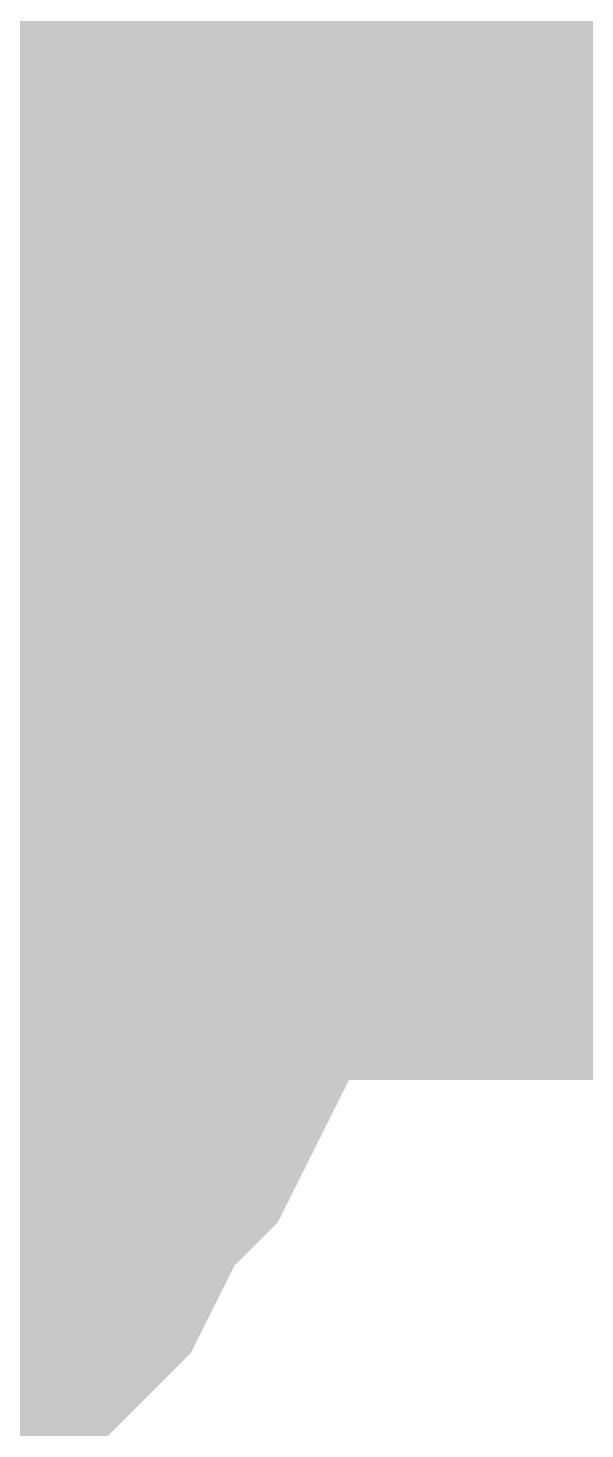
# Model space of a CAD drawing. Header units: inches. Extents: x 0 to 841, y 0 to 594.
# Drawn here: x 445.669 to 445.957, y 444.429 to 445.152 of the extents above; entities that cross this region are included whole.
import ezdxf

# ---------------------------------------------------------------- set-up
doc = ezdxf.new("R2010")
doc.units = ezdxf.units.IN
doc.layers.add('Sheet', color=255, linetype='Continuous')

msp = doc.modelspace()

# ---------------------------------------------------------------- linework, layer by layer
at = {"layer": 'Sheet'}
for points in [[(445.69766, 445.32033, 0.29972, 0.29972, 0), (445.69766, 445.27541, 0.29972, 0.29972, 0), (445.72012, 445.25295, 0.29972, 0.29972, 0), (445.72012, 445.20803, 0.29972, 0.29972, 0), (445.74258, 445.18557, 0.29972, 0.29972, 0), (445.74258, 445.14065, 0.29972, 0.29972, 0), (445.76503, 445.09574, 0.29972, 0.29972, 0), (445.76503, 445.07328, 0.29972, 0.29972, 0), (445.76503, 445.02836, 0.29972, 0.29972, 0), (445.76503, 444.98344, 0.29972, 0.29972, 0)], [(445.69766, 445.32033, 0.29972, 0.29972, 0), (445.69766, 445.27541, 0.29972, 0.29972, 0), (445.72012, 445.25295, 0.29972, 0.29972, 0), (445.72012, 445.20803, 0.29972, 0.29972, 0), (445.74258, 445.18557, 0.29972, 0.29972, 0), (445.74258, 445.14065, 0.29972, 0.29972, 0), (445.76503, 445.09574, 0.29972, 0.29972, 0), (445.76503, 445.07328, 0.29972, 0.29972, 0), (445.76503, 445.02836, 0.29972, 0.29972, 0), (445.76503, 444.98344, 0.29972, 0.29972, 0)], [(445.69766, 445.32033, 0.29972, 0.29972, 0), (445.69766, 445.27541, 0.29972, 0.29972, 0), (445.72012, 445.25295, 0.29972, 0.29972, 0), (445.72012, 445.20803, 0.29972, 0.29972, 0), (445.74258, 445.18557, 0.29972, 0.29972, 0), (445.74258, 445.14065, 0.29972, 0.29972, 0), (445.76503, 445.09574, 0.29972, 0.29972, 0), (445.76503, 445.07328, 0.29972, 0.29972, 0), (445.76503, 445.02836, 0.29972, 0.29972, 0), (445.76503, 444.98344, 0.29972, 0.29972, 0)], [(445.69766, 445.32033, 0.29972, 0.29972, 0), (445.69766, 445.27541, 0.29972, 0.29972, 0), (445.72012, 445.25295, 0.29972, 0.29972, 0), (445.72012, 445.20803, 0.29972, 0.29972, 0), (445.74258, 445.18557, 0.29972, 0.29972, 0), (445.74258, 445.14065, 0.29972, 0.29972, 0), (445.76503, 445.09574, 0.29972, 0.29972, 0), (445.76503, 445.07328, 0.29972, 0.29972, 0), (445.76503, 445.02836, 0.29972, 0.29972, 0), (445.76503, 444.98344, 0.29972, 0.29972, 0)], [(445.69766, 445.32033, 0.29972, 0.29972, 0), (445.69766, 445.27541, 0.29972, 0.29972, 0), (445.72012, 445.25295, 0.29972, 0.29972, 0), (445.72012, 445.20803, 0.29972, 0.29972, 0), (445.74258, 445.18557, 0.29972, 0.29972, 0), (445.74258, 445.14065, 0.29972, 0.29972, 0), (445.76503, 445.09574, 0.29972, 0.29972, 0), (445.76503, 445.07328, 0.29972, 0.29972, 0), (445.76503, 445.02836, 0.29972, 0.29972, 0), (445.76503, 444.98344, 0.29972, 0.29972, 0)], [(445.69766, 445.32033, 0.29972, 0.29972, 0), (445.69766, 445.27541, 0.29972, 0.29972, 0), (445.72012, 445.25295, 0.29972, 0.29972, 0), (445.72012, 445.20803, 0.29972, 0.29972, 0), (445.74258, 445.18557, 0.29972, 0.29972, 0), (445.74258, 445.14065, 0.29972, 0.29972, 0), (445.76503, 445.09574, 0.29972, 0.29972, 0), (445.76503, 445.07328, 0.29972, 0.29972, 0), (445.76503, 445.02836, 0.29972, 0.29972, 0), (445.76503, 444.98344, 0.29972, 0.29972, 0)], [(445.69766, 445.32033, 0.29972, 0.29972, 0), (445.69766, 445.27541, 0.29972, 0.29972, 0), (445.72012, 445.25295, 0.29972, 0.29972, 0), (445.72012, 445.20803, 0.29972, 0.29972, 0), (445.74258, 445.18557, 0.29972, 0.29972, 0), (445.74258, 445.14065, 0.29972, 0.29972, 0), (445.76503, 445.09574, 0.29972, 0.29972, 0), (445.76503, 445.07328, 0.29972, 0.29972, 0), (445.76503, 445.02836, 0.29972, 0.29972, 0), (445.76503, 444.98344, 0.29972, 0.29972, 0)], [(445.00147, 444.98344, 0.7493, 0.7493, 0), (450.50363, 444.98344, 0.7493, 0.7493, 0)], [(445.72012, 445.20803, 0.09906, 0.09906, 0), (445.74258, 445.18557, 0.09906, 0.09906, 0), (445.74258, 445.14065, 0.09906, 0.09906, 0), (445.76503, 445.09574, 0.09906, 0.09906, 0), (445.76503, 445.07328, 0.09906, 0.09906, 0), (445.76503, 445.02836, 0.09906, 0.09906, 0), (445.76503, 444.98344, 0.09906, 0.09906, 0)], [(445.72012, 445.20803, 0.09906, 0.09906, 0), (445.74258, 445.18557, 0.09906, 0.09906, 0), (445.74258, 445.14065, 0.09906, 0.09906, 0), (445.76503, 445.09574, 0.09906, 0.09906, 0), (445.76503, 445.07328, 0.09906, 0.09906, 0), (445.76503, 445.02836, 0.09906, 0.09906, 0), (445.76503, 444.98344, 0.09906, 0.09906, 0)], [(445.72012, 445.20803, 0.09906, 0.09906, 0), (445.74258, 445.18557, 0.09906, 0.09906, 0), (445.74258, 445.14065, 0.09906, 0.09906, 0), (445.76503, 445.09574, 0.09906, 0.09906, 0), (445.76503, 445.07328, 0.09906, 0.09906, 0), (445.76503, 445.02836, 0.09906, 0.09906, 0), (445.76503, 444.98344, 0.09906, 0.09906, 0)], [(445.72012, 445.20803, 0.09906, 0.09906, 0), (445.74258, 445.18557, 0.09906, 0.09906, 0), (445.74258, 445.14065, 0.09906, 0.09906, 0), (445.76503, 445.09574, 0.09906, 0.09906, 0), (445.76503, 445.07328, 0.09906, 0.09906, 0), (445.76503, 445.02836, 0.09906, 0.09906, 0), (445.76503, 444.98344, 0.09906, 0.09906, 0)], [(445.72012, 445.20803, 0.09906, 0.09906, 0), (445.74258, 445.18557, 0.09906, 0.09906, 0), (445.74258, 445.14065, 0.09906, 0.09906, 0), (445.76503, 445.09574, 0.09906, 0.09906, 0), (445.76503, 445.07328, 0.09906, 0.09906, 0), (445.76503, 445.02836, 0.09906, 0.09906, 0), (445.76503, 444.98344, 0.09906, 0.09906, 0)], [(445.72012, 445.20803, 0.09906, 0.09906, 0), (445.74258, 445.18557, 0.09906, 0.09906, 0), (445.74258, 445.14065, 0.09906, 0.09906, 0), (445.76503, 445.09574, 0.09906, 0.09906, 0), (445.76503, 445.07328, 0.09906, 0.09906, 0), (445.76503, 445.02836, 0.09906, 0.09906, 0), (445.76503, 444.98344, 0.09906, 0.09906, 0)], [(445.72012, 445.20803, 0.09906, 0.09906, 0), (445.74258, 445.18557, 0.09906, 0.09906, 0), (445.74258, 445.14065, 0.09906, 0.09906, 0), (445.76503, 445.09574, 0.09906, 0.09906, 0), (445.76503, 445.07328, 0.09906, 0.09906, 0), (445.76503, 445.02836, 0.09906, 0.09906, 0), (445.76503, 444.98344, 0.09906, 0.09906, 0)], [(450.00956, 444.98344, 0.29972, 0.29972, 0), (445.00147, 444.98344, 0.29972, 0.29972, 0)], [(445.76503, 444.98344, 0.29972, 0.29972, 0), (445.76503, 444.93852, 0.29972, 0.29972, 0), (445.76503, 444.91606, 0.29972, 0.29972, 0), (445.76503, 444.87114, 0.29972, 0.29972, 0), (445.74258, 444.82623, 0.29972, 0.29972, 0), (445.74258, 444.80377, 0.29972, 0.29972, 0), (445.72012, 444.75885, 0.29972, 0.29972, 0), (445.72012, 444.73639, 0.29972, 0.29972, 0), (445.69766, 444.69147, 0.29972, 0.29972, 0), (445.69766, 444.66901, 0.29972, 0.29972, 0), (445.6752, 444.62409, 0.29972, 0.29972, 0), (445.65274, 444.60163, 0.29972, 0.29972, 0), (445.63029, 444.55672, 0.29972, 0.29972, 0), (445.60783, 444.53426, 0.29972, 0.29972, 0), (445.58537, 444.5118, 0.29972, 0.29972, 0), (445.56291, 444.46688, 0.29972, 0.29972, 0), (445.54046, 444.44442, 0.29972, 0.29972, 0), (445.518, 444.42196, 0.29972, 0.29972, 0)], [(445.76503, 444.98344, 0.29972, 0.29972, 0), (445.76503, 444.93852, 0.29972, 0.29972, 0), (445.76503, 444.91606, 0.29972, 0.29972, 0), (445.76503, 444.87114, 0.29972, 0.29972, 0), (445.74258, 444.82623, 0.29972, 0.29972, 0), (445.74258, 444.80377, 0.29972, 0.29972, 0), (445.72012, 444.75885, 0.29972, 0.29972, 0), (445.72012, 444.73639, 0.29972, 0.29972, 0), (445.69766, 444.69147, 0.29972, 0.29972, 0), (445.69766, 444.66901, 0.29972, 0.29972, 0), (445.6752, 444.62409, 0.29972, 0.29972, 0), (445.65274, 444.60163, 0.29972, 0.29972, 0), (445.63029, 444.55672, 0.29972, 0.29972, 0), (445.60783, 444.53426, 0.29972, 0.29972, 0), (445.58537, 444.5118, 0.29972, 0.29972, 0), (445.56291, 444.46688, 0.29972, 0.29972, 0), (445.54046, 444.44442, 0.29972, 0.29972, 0), (445.518, 444.42196, 0.29972, 0.29972, 0)], [(445.76503, 444.98344, 0.29972, 0.29972, 0), (445.76503, 444.93852, 0.29972, 0.29972, 0), (445.76503, 444.91606, 0.29972, 0.29972, 0), (445.76503, 444.87114, 0.29972, 0.29972, 0), (445.74258, 444.82623, 0.29972, 0.29972, 0), (445.74258, 444.80377, 0.29972, 0.29972, 0), (445.72012, 444.75885, 0.29972, 0.29972, 0), (445.72012, 444.73639, 0.29972, 0.29972, 0), (445.69766, 444.69147, 0.29972, 0.29972, 0), (445.69766, 444.66901, 0.29972, 0.29972, 0), (445.6752, 444.62409, 0.29972, 0.29972, 0), (445.65274, 444.60163, 0.29972, 0.29972, 0), (445.63029, 444.55672, 0.29972, 0.29972, 0), (445.60783, 444.53426, 0.29972, 0.29972, 0), (445.58537, 444.5118, 0.29972, 0.29972, 0), (445.56291, 444.46688, 0.29972, 0.29972, 0), (445.54046, 444.44442, 0.29972, 0.29972, 0), (445.518, 444.42196, 0.29972, 0.29972, 0)], [(445.76503, 444.98344, 0.29972, 0.29972, 0), (445.76503, 444.93852, 0.29972, 0.29972, 0), (445.76503, 444.91606, 0.29972, 0.29972, 0), (445.76503, 444.87114, 0.29972, 0.29972, 0), (445.74258, 444.82623, 0.29972, 0.29972, 0), (445.74258, 444.80377, 0.29972, 0.29972, 0), (445.72012, 444.75885, 0.29972, 0.29972, 0), (445.72012, 444.73639, 0.29972, 0.29972, 0), (445.69766, 444.69147, 0.29972, 0.29972, 0), (445.69766, 444.66901, 0.29972, 0.29972, 0), (445.6752, 444.62409, 0.29972, 0.29972, 0), (445.65274, 444.60163, 0.29972, 0.29972, 0), (445.63029, 444.55672, 0.29972, 0.29972, 0), (445.60783, 444.53426, 0.29972, 0.29972, 0), (445.58537, 444.5118, 0.29972, 0.29972, 0), (445.56291, 444.46688, 0.29972, 0.29972, 0), (445.54046, 444.44442, 0.29972, 0.29972, 0), (445.518, 444.42196, 0.29972, 0.29972, 0)], [(445.76503, 444.98344, 0.29972, 0.29972, 0), (445.76503, 444.93852, 0.29972, 0.29972, 0), (445.76503, 444.91606, 0.29972, 0.29972, 0), (445.76503, 444.87114, 0.29972, 0.29972, 0), (445.74258, 444.82623, 0.29972, 0.29972, 0), (445.74258, 444.80377, 0.29972, 0.29972, 0), (445.72012, 444.75885, 0.29972, 0.29972, 0), (445.72012, 444.73639, 0.29972, 0.29972, 0), (445.69766, 444.69147, 0.29972, 0.29972, 0), (445.69766, 444.66901, 0.29972, 0.29972, 0), (445.6752, 444.62409, 0.29972, 0.29972, 0), (445.65274, 444.60163, 0.29972, 0.29972, 0), (445.63029, 444.55672, 0.29972, 0.29972, 0), (445.60783, 444.53426, 0.29972, 0.29972, 0), (445.58537, 444.5118, 0.29972, 0.29972, 0), (445.56291, 444.46688, 0.29972, 0.29972, 0), (445.54046, 444.44442, 0.29972, 0.29972, 0), (445.518, 444.42196, 0.29972, 0.29972, 0)], [(445.76503, 444.98344, 0.29972, 0.29972, 0), (445.76503, 444.93852, 0.29972, 0.29972, 0), (445.76503, 444.91606, 0.29972, 0.29972, 0), (445.76503, 444.87114, 0.29972, 0.29972, 0), (445.74258, 444.82623, 0.29972, 0.29972, 0), (445.74258, 444.80377, 0.29972, 0.29972, 0), (445.72012, 444.75885, 0.29972, 0.29972, 0), (445.72012, 444.73639, 0.29972, 0.29972, 0), (445.69766, 444.69147, 0.29972, 0.29972, 0), (445.69766, 444.66901, 0.29972, 0.29972, 0), (445.6752, 444.62409, 0.29972, 0.29972, 0), (445.65274, 444.60163, 0.29972, 0.29972, 0), (445.63029, 444.55672, 0.29972, 0.29972, 0), (445.60783, 444.53426, 0.29972, 0.29972, 0), (445.58537, 444.5118, 0.29972, 0.29972, 0), (445.56291, 444.46688, 0.29972, 0.29972, 0), (445.54046, 444.44442, 0.29972, 0.29972, 0), (445.518, 444.42196, 0.29972, 0.29972, 0)], [(445.76503, 444.98344, 0.29972, 0.29972, 0), (445.76503, 444.93852, 0.29972, 0.29972, 0), (445.76503, 444.91606, 0.29972, 0.29972, 0), (445.76503, 444.87114, 0.29972, 0.29972, 0), (445.74258, 444.82623, 0.29972, 0.29972, 0), (445.74258, 444.80377, 0.29972, 0.29972, 0), (445.72012, 444.75885, 0.29972, 0.29972, 0), (445.72012, 444.73639, 0.29972, 0.29972, 0), (445.69766, 444.69147, 0.29972, 0.29972, 0), (445.69766, 444.66901, 0.29972, 0.29972, 0), (445.6752, 444.62409, 0.29972, 0.29972, 0), (445.65274, 444.60163, 0.29972, 0.29972, 0), (445.63029, 444.55672, 0.29972, 0.29972, 0), (445.60783, 444.53426, 0.29972, 0.29972, 0), (445.58537, 444.5118, 0.29972, 0.29972, 0), (445.56291, 444.46688, 0.29972, 0.29972, 0), (445.54046, 444.44442, 0.29972, 0.29972, 0), (445.518, 444.42196, 0.29972, 0.29972, 0)], [(445.76503, 444.98344, 0.29972, 0.29972, 0), (445.76503, 444.98344, 0.29972, 0.29972, 0), (445.76503, 444.98344, 0.29972, 0.29972, 0), (445.76503, 444.98344, 0.29972, 0.29972, 0), (445.76503, 444.98344, 0.29972, 0.29972, 0), (445.76503, 444.98344, 0.29972, 0.29972, 0), (445.76503, 444.98344, 0.29972, 0.29972, 0), (445.76503, 444.98344, 0.29972, 0.29972, 0), (445.76503, 444.98344, 0.29972, 0.29972, 0), (445.76503, 444.98344, 0.29972, 0.29972, 0), (445.76503, 444.98344, 0.29972, 0.29972, 0), (445.76503, 444.98344, 0.29972, 0.29972, 0), (445.76503, 444.98344, 0.29972, 0.29972, 0), (445.76503, 444.98344, 0.29972, 0.29972, 0), (445.76503, 444.98344, 0.29972, 0.29972, 0), (445.76503, 444.98344, 0.29972, 0.29972, 0), (445.76503, 444.98344, 0.29972, 0.29972, 0), (445.76503, 444.98344, 0.29972, 0.29972, 0), (445.76503, 444.98344, 0.29972, 0.29972, 0), (445.76503, 444.98344, 0.29972, 0.29972, 0), (445.76503, 444.98344, 0.29972, 0.29972, 0), (445.76503, 444.98344, 0.29972, 0.29972, 0), (445.76503, 444.98344, 0.29972, 0.29972, 0), (445.76503, 444.98344, 0.29972, 0.29972, 0), (445.76503, 444.98344, 0.29972, 0.29972, 0), (445.76503, 444.98344, 0.29972, 0.29972, 0), (445.76503, 444.98344, 0.29972, 0.29972, 0), (445.76503, 444.98344, 0.29972, 0.29972, 0), (445.76503, 444.98344, 0.29972, 0.29972, 0), (445.76503, 444.98344, 0.29972, 0.29972, 0), (445.76503, 444.98344, 0.29972, 0.29972, 0), (445.76503, 444.98344, 0.29972, 0.29972, 0), (445.76503, 444.98344, 0.29972, 0.29972, 0)], [(445.76503, 444.98344, 0.29972, 0.29972, 0), (445.76503, 444.98344, 0.29972, 0.29972, 0)], [(445.76503, 444.98344, 0.29972, 0.29972, 0), (445.76503, 444.98344, 0.29972, 0.29972, 0), (445.76503, 444.98344, 0.29972, 0.29972, 0), (445.76503, 444.98344, 0.29972, 0.29972, 0), (445.76503, 444.98344, 0.29972, 0.29972, 0), (445.76503, 444.98344, 0.29972, 0.29972, 0), (445.76503, 444.98344, 0.29972, 0.29972, 0), (445.76503, 444.98344, 0.29972, 0.29972, 0), (445.76503, 444.98344, 0.29972, 0.29972, 0), (445.76503, 444.98344, 0.29972, 0.29972, 0), (445.76503, 444.98344, 0.29972, 0.29972, 0), (445.76503, 444.98344, 0.29972, 0.29972, 0), (445.76503, 444.98344, 0.29972, 0.29972, 0), (445.76503, 444.98344, 0.29972, 0.29972, 0), (445.76503, 444.98344, 0.29972, 0.29972, 0), (445.76503, 444.98344, 0.29972, 0.29972, 0), (445.76503, 444.98344, 0.29972, 0.29972, 0), (445.76503, 444.98344, 0.29972, 0.29972, 0), (445.76503, 444.98344, 0.29972, 0.29972, 0), (445.76503, 444.98344, 0.29972, 0.29972, 0), (445.76503, 444.98344, 0.29972, 0.29972, 0), (445.76503, 444.98344, 0.29972, 0.29972, 0), (445.76503, 444.98344, 0.29972, 0.29972, 0), (445.76503, 444.98344, 0.29972, 0.29972, 0), (445.76503, 444.98344, 0.29972, 0.29972, 0), (445.76503, 444.98344, 0.29972, 0.29972, 0), (445.76503, 444.98344, 0.29972, 0.29972, 0), (445.76503, 444.98344, 0.29972, 0.29972, 0), (445.76503, 444.98344, 0.29972, 0.29972, 0), (445.76503, 444.98344, 0.29972, 0.29972, 0), (445.76503, 444.98344, 0.29972, 0.29972, 0), (445.76503, 444.98344, 0.29972, 0.29972, 0), (445.76503, 444.98344, 0.29972, 0.29972, 0)], [(445.76503, 444.98344, 0.29972, 0.29972, 0), (445.76503, 444.98344, 0.29972, 0.29972, 0)], [(445.76503, 444.98344, 0.29972, 0.29972, 0), (445.76503, 444.98344, 0.29972, 0.29972, 0), (445.76503, 444.98344, 0.29972, 0.29972, 0), (445.76503, 444.98344, 0.29972, 0.29972, 0), (445.76503, 444.98344, 0.29972, 0.29972, 0), (445.76503, 444.98344, 0.29972, 0.29972, 0), (445.76503, 444.98344, 0.29972, 0.29972, 0), (445.76503, 444.98344, 0.29972, 0.29972, 0), (445.76503, 444.98344, 0.29972, 0.29972, 0), (445.76503, 444.98344, 0.29972, 0.29972, 0), (445.76503, 444.98344, 0.29972, 0.29972, 0), (445.76503, 444.98344, 0.29972, 0.29972, 0), (445.76503, 444.98344, 0.29972, 0.29972, 0), (445.76503, 444.98344, 0.29972, 0.29972, 0), (445.76503, 444.98344, 0.29972, 0.29972, 0), (445.76503, 444.98344, 0.29972, 0.29972, 0), (445.76503, 444.98344, 0.29972, 0.29972, 0), (445.76503, 444.98344, 0.29972, 0.29972, 0), (445.76503, 444.98344, 0.29972, 0.29972, 0), (445.76503, 444.98344, 0.29972, 0.29972, 0), (445.76503, 444.98344, 0.29972, 0.29972, 0), (445.76503, 444.98344, 0.29972, 0.29972, 0), (445.76503, 444.98344, 0.29972, 0.29972, 0), (445.76503, 444.98344, 0.29972, 0.29972, 0), (445.76503, 444.98344, 0.29972, 0.29972, 0), (445.76503, 444.98344, 0.29972, 0.29972, 0), (445.76503, 444.98344, 0.29972, 0.29972, 0), (445.76503, 444.98344, 0.29972, 0.29972, 0), (445.76503, 444.98344, 0.29972, 0.29972, 0), (445.76503, 444.98344, 0.29972, 0.29972, 0), (445.76503, 444.98344, 0.29972, 0.29972, 0), (445.76503, 444.98344, 0.29972, 0.29972, 0), (445.76503, 444.98344, 0.29972, 0.29972, 0)], [(445.76503, 444.98344, 0.29972, 0.29972, 0), (445.76503, 444.98344, 0.29972, 0.29972, 0)], [(445.76503, 444.98344, 0.29972, 0.29972, 0), (445.76503, 444.98344, 0.29972, 0.29972, 0), (445.76503, 444.98344, 0.29972, 0.29972, 0), (445.76503, 444.98344, 0.29972, 0.29972, 0), (445.76503, 444.98344, 0.29972, 0.29972, 0), (445.76503, 444.98344, 0.29972, 0.29972, 0), (445.76503, 444.98344, 0.29972, 0.29972, 0), (445.76503, 444.98344, 0.29972, 0.29972, 0), (445.76503, 444.98344, 0.29972, 0.29972, 0), (445.76503, 444.98344, 0.29972, 0.29972, 0), (445.76503, 444.98344, 0.29972, 0.29972, 0), (445.76503, 444.98344, 0.29972, 0.29972, 0), (445.76503, 444.98344, 0.29972, 0.29972, 0), (445.76503, 444.98344, 0.29972, 0.29972, 0), (445.76503, 444.98344, 0.29972, 0.29972, 0), (445.76503, 444.98344, 0.29972, 0.29972, 0), (445.76503, 444.98344, 0.29972, 0.29972, 0), (445.76503, 444.98344, 0.29972, 0.29972, 0), (445.76503, 444.98344, 0.29972, 0.29972, 0), (445.76503, 444.98344, 0.29972, 0.29972, 0), (445.76503, 444.98344, 0.29972, 0.29972, 0), (445.76503, 444.98344, 0.29972, 0.29972, 0), (445.76503, 444.98344, 0.29972, 0.29972, 0), (445.76503, 444.98344, 0.29972, 0.29972, 0), (445.76503, 444.98344, 0.29972, 0.29972, 0), (445.76503, 444.98344, 0.29972, 0.29972, 0), (445.76503, 444.98344, 0.29972, 0.29972, 0), (445.76503, 444.98344, 0.29972, 0.29972, 0), (445.76503, 444.98344, 0.29972, 0.29972, 0), (445.76503, 444.98344, 0.29972, 0.29972, 0), (445.76503, 444.98344, 0.29972, 0.29972, 0), (445.76503, 444.98344, 0.29972, 0.29972, 0), (445.76503, 444.98344, 0.29972, 0.29972, 0)], [(445.76503, 444.98344, 0.29972, 0.29972, 0), (445.76503, 444.98344, 0.29972, 0.29972, 0)], [(445.76503, 444.98344, 0.29972, 0.29972, 0), (445.76503, 444.98344, 0.29972, 0.29972, 0), (445.76503, 444.98344, 0.29972, 0.29972, 0), (445.76503, 444.98344, 0.29972, 0.29972, 0), (445.76503, 444.98344, 0.29972, 0.29972, 0), (445.76503, 444.98344, 0.29972, 0.29972, 0), (445.76503, 444.98344, 0.29972, 0.29972, 0), (445.76503, 444.98344, 0.29972, 0.29972, 0), (445.76503, 444.98344, 0.29972, 0.29972, 0), (445.76503, 444.98344, 0.29972, 0.29972, 0), (445.76503, 444.98344, 0.29972, 0.29972, 0), (445.76503, 444.98344, 0.29972, 0.29972, 0), (445.76503, 444.98344, 0.29972, 0.29972, 0), (445.76503, 444.98344, 0.29972, 0.29972, 0), (445.76503, 444.98344, 0.29972, 0.29972, 0), (445.76503, 444.98344, 0.29972, 0.29972, 0), (445.76503, 444.98344, 0.29972, 0.29972, 0), (445.76503, 444.98344, 0.29972, 0.29972, 0), (445.76503, 444.98344, 0.29972, 0.29972, 0), (445.76503, 444.98344, 0.29972, 0.29972, 0), (445.76503, 444.98344, 0.29972, 0.29972, 0), (445.76503, 444.98344, 0.29972, 0.29972, 0), (445.76503, 444.98344, 0.29972, 0.29972, 0), (445.76503, 444.98344, 0.29972, 0.29972, 0), (445.76503, 444.98344, 0.29972, 0.29972, 0), (445.76503, 444.98344, 0.29972, 0.29972, 0), (445.76503, 444.98344, 0.29972, 0.29972, 0), (445.76503, 444.98344, 0.29972, 0.29972, 0), (445.76503, 444.98344, 0.29972, 0.29972, 0), (445.76503, 444.98344, 0.29972, 0.29972, 0), (445.76503, 444.98344, 0.29972, 0.29972, 0), (445.76503, 444.98344, 0.29972, 0.29972, 0), (445.76503, 444.98344, 0.29972, 0.29972, 0)], [(445.76503, 444.98344, 0.29972, 0.29972, 0), (445.76503, 444.98344, 0.29972, 0.29972, 0)], [(445.76503, 444.98344, 0.29972, 0.29972, 0), (445.76503, 444.98344, 0.29972, 0.29972, 0), (445.76503, 444.98344, 0.29972, 0.29972, 0), (445.76503, 444.98344, 0.29972, 0.29972, 0), (445.76503, 444.98344, 0.29972, 0.29972, 0), (445.76503, 444.98344, 0.29972, 0.29972, 0), (445.76503, 444.98344, 0.29972, 0.29972, 0), (445.76503, 444.98344, 0.29972, 0.29972, 0), (445.76503, 444.98344, 0.29972, 0.29972, 0), (445.76503, 444.98344, 0.29972, 0.29972, 0), (445.76503, 444.98344, 0.29972, 0.29972, 0), (445.76503, 444.98344, 0.29972, 0.29972, 0), (445.76503, 444.98344, 0.29972, 0.29972, 0), (445.76503, 444.98344, 0.29972, 0.29972, 0), (445.76503, 444.98344, 0.29972, 0.29972, 0), (445.76503, 444.98344, 0.29972, 0.29972, 0), (445.76503, 444.98344, 0.29972, 0.29972, 0), (445.76503, 444.98344, 0.29972, 0.29972, 0), (445.76503, 444.98344, 0.29972, 0.29972, 0), (445.76503, 444.98344, 0.29972, 0.29972, 0), (445.76503, 444.98344, 0.29972, 0.29972, 0), (445.76503, 444.98344, 0.29972, 0.29972, 0), (445.76503, 444.98344, 0.29972, 0.29972, 0), (445.76503, 444.98344, 0.29972, 0.29972, 0), (445.76503, 444.98344, 0.29972, 0.29972, 0), (445.76503, 444.98344, 0.29972, 0.29972, 0), (445.76503, 444.98344, 0.29972, 0.29972, 0), (445.76503, 444.98344, 0.29972, 0.29972, 0), (445.76503, 444.98344, 0.29972, 0.29972, 0), (445.76503, 444.98344, 0.29972, 0.29972, 0), (445.76503, 444.98344, 0.29972, 0.29972, 0), (445.76503, 444.98344, 0.29972, 0.29972, 0), (445.76503, 444.98344, 0.29972, 0.29972, 0)], [(445.76503, 444.98344, 0.29972, 0.29972, 0), (445.76503, 444.98344, 0.29972, 0.29972, 0)], [(445.76503, 444.98344, 0.29972, 0.29972, 0), (445.76503, 444.98344, 0.29972, 0.29972, 0), (445.76503, 444.98344, 0.29972, 0.29972, 0), (445.76503, 444.98344, 0.29972, 0.29972, 0), (445.76503, 444.98344, 0.29972, 0.29972, 0), (445.76503, 444.98344, 0.29972, 0.29972, 0), (445.76503, 444.98344, 0.29972, 0.29972, 0), (445.76503, 444.98344, 0.29972, 0.29972, 0), (445.76503, 444.98344, 0.29972, 0.29972, 0), (445.76503, 444.98344, 0.29972, 0.29972, 0), (445.76503, 444.98344, 0.29972, 0.29972, 0), (445.76503, 444.98344, 0.29972, 0.29972, 0), (445.76503, 444.98344, 0.29972, 0.29972, 0), (445.76503, 444.98344, 0.29972, 0.29972, 0), (445.76503, 444.98344, 0.29972, 0.29972, 0), (445.76503, 444.98344, 0.29972, 0.29972, 0), (445.76503, 444.98344, 0.29972, 0.29972, 0), (445.76503, 444.98344, 0.29972, 0.29972, 0), (445.76503, 444.98344, 0.29972, 0.29972, 0), (445.76503, 444.98344, 0.29972, 0.29972, 0), (445.76503, 444.98344, 0.29972, 0.29972, 0), (445.76503, 444.98344, 0.29972, 0.29972, 0), (445.76503, 444.98344, 0.29972, 0.29972, 0), (445.76503, 444.98344, 0.29972, 0.29972, 0), (445.76503, 444.98344, 0.29972, 0.29972, 0), (445.76503, 444.98344, 0.29972, 0.29972, 0), (445.76503, 444.98344, 0.29972, 0.29972, 0), (445.76503, 444.98344, 0.29972, 0.29972, 0), (445.76503, 444.98344, 0.29972, 0.29972, 0), (445.76503, 444.98344, 0.29972, 0.29972, 0), (445.76503, 444.98344, 0.29972, 0.29972, 0), (445.76503, 444.98344, 0.29972, 0.29972, 0), (445.76503, 444.98344, 0.29972, 0.29972, 0)], [(445.76503, 444.98344, 0.29972, 0.29972, 0), (445.76503, 444.98344, 0.29972, 0.29972, 0)], [(445.76503, 444.98344, 0.09906, 0.09906, 0), (445.76503, 444.93852, 0.09906, 0.09906, 0), (445.76503, 444.91606, 0.09906, 0.09906, 0), (445.76503, 444.87114, 0.09906, 0.09906, 0), (445.74258, 444.82623, 0.09906, 0.09906, 0), (445.74258, 444.80377, 0.09906, 0.09906, 0), (445.72012, 444.75885, 0.09906, 0.09906, 0), (445.72012, 444.73639, 0.09906, 0.09906, 0), (445.69766, 444.69147, 0.09906, 0.09906, 0), (445.69766, 444.66901, 0.09906, 0.09906, 0), (445.6752, 444.62409, 0.09906, 0.09906, 0), (445.65274, 444.60163, 0.09906, 0.09906, 0), (445.63029, 444.55672, 0.09906, 0.09906, 0), (445.60783, 444.53426, 0.09906, 0.09906, 0), (445.58537, 444.5118, 0.09906, 0.09906, 0), (445.56291, 444.46688, 0.09906, 0.09906, 0), (445.54046, 444.44442, 0.09906, 0.09906, 0), (445.518, 444.42196, 0.09906, 0.09906, 0), (445.49554, 444.3995, 0.09906, 0.09906, 0), (445.45062, 444.37704, 0.09906, 0.09906, 0)], [(445.76503, 444.98344, 0.09906, 0.09906, 0), (445.76503, 444.93852, 0.09906, 0.09906, 0), (445.76503, 444.91606, 0.09906, 0.09906, 0), (445.76503, 444.87114, 0.09906, 0.09906, 0), (445.74258, 444.82623, 0.09906, 0.09906, 0), (445.74258, 444.80377, 0.09906, 0.09906, 0), (445.72012, 444.75885, 0.09906, 0.09906, 0), (445.72012, 444.73639, 0.09906, 0.09906, 0), (445.69766, 444.69147, 0.09906, 0.09906, 0), (445.69766, 444.66901, 0.09906, 0.09906, 0), (445.6752, 444.62409, 0.09906, 0.09906, 0), (445.65274, 444.60163, 0.09906, 0.09906, 0), (445.63029, 444.55672, 0.09906, 0.09906, 0), (445.60783, 444.53426, 0.09906, 0.09906, 0), (445.58537, 444.5118, 0.09906, 0.09906, 0), (445.56291, 444.46688, 0.09906, 0.09906, 0), (445.54046, 444.44442, 0.09906, 0.09906, 0), (445.518, 444.42196, 0.09906, 0.09906, 0), (445.49554, 444.3995, 0.09906, 0.09906, 0), (445.45062, 444.37704, 0.09906, 0.09906, 0)], [(445.76503, 444.98344, 0.09906, 0.09906, 0), (445.76503, 444.93852, 0.09906, 0.09906, 0), (445.76503, 444.91606, 0.09906, 0.09906, 0), (445.76503, 444.87114, 0.09906, 0.09906, 0), (445.74258, 444.82623, 0.09906, 0.09906, 0), (445.74258, 444.80377, 0.09906, 0.09906, 0), (445.72012, 444.75885, 0.09906, 0.09906, 0), (445.72012, 444.73639, 0.09906, 0.09906, 0), (445.69766, 444.69147, 0.09906, 0.09906, 0), (445.69766, 444.66901, 0.09906, 0.09906, 0), (445.6752, 444.62409, 0.09906, 0.09906, 0), (445.65274, 444.60163, 0.09906, 0.09906, 0), (445.63029, 444.55672, 0.09906, 0.09906, 0), (445.60783, 444.53426, 0.09906, 0.09906, 0), (445.58537, 444.5118, 0.09906, 0.09906, 0), (445.56291, 444.46688, 0.09906, 0.09906, 0), (445.54046, 444.44442, 0.09906, 0.09906, 0), (445.518, 444.42196, 0.09906, 0.09906, 0), (445.49554, 444.3995, 0.09906, 0.09906, 0), (445.45062, 444.37704, 0.09906, 0.09906, 0)], [(445.76503, 444.98344, 0.09906, 0.09906, 0), (445.76503, 444.93852, 0.09906, 0.09906, 0), (445.76503, 444.91606, 0.09906, 0.09906, 0), (445.76503, 444.87114, 0.09906, 0.09906, 0), (445.74258, 444.82623, 0.09906, 0.09906, 0), (445.74258, 444.80377, 0.09906, 0.09906, 0), (445.72012, 444.75885, 0.09906, 0.09906, 0), (445.72012, 444.73639, 0.09906, 0.09906, 0), (445.69766, 444.69147, 0.09906, 0.09906, 0), (445.69766, 444.66901, 0.09906, 0.09906, 0), (445.6752, 444.62409, 0.09906, 0.09906, 0), (445.65274, 444.60163, 0.09906, 0.09906, 0), (445.63029, 444.55672, 0.09906, 0.09906, 0), (445.60783, 444.53426, 0.09906, 0.09906, 0), (445.58537, 444.5118, 0.09906, 0.09906, 0), (445.56291, 444.46688, 0.09906, 0.09906, 0), (445.54046, 444.44442, 0.09906, 0.09906, 0), (445.518, 444.42196, 0.09906, 0.09906, 0), (445.49554, 444.3995, 0.09906, 0.09906, 0), (445.45062, 444.37704, 0.09906, 0.09906, 0)], [(445.76503, 444.98344, 0.09906, 0.09906, 0), (445.76503, 444.93852, 0.09906, 0.09906, 0), (445.76503, 444.91606, 0.09906, 0.09906, 0), (445.76503, 444.87114, 0.09906, 0.09906, 0), (445.74258, 444.82623, 0.09906, 0.09906, 0), (445.74258, 444.80377, 0.09906, 0.09906, 0), (445.72012, 444.75885, 0.09906, 0.09906, 0), (445.72012, 444.73639, 0.09906, 0.09906, 0), (445.69766, 444.69147, 0.09906, 0.09906, 0), (445.69766, 444.66901, 0.09906, 0.09906, 0), (445.6752, 444.62409, 0.09906, 0.09906, 0), (445.65274, 444.60163, 0.09906, 0.09906, 0), (445.63029, 444.55672, 0.09906, 0.09906, 0), (445.60783, 444.53426, 0.09906, 0.09906, 0), (445.58537, 444.5118, 0.09906, 0.09906, 0), (445.56291, 444.46688, 0.09906, 0.09906, 0), (445.54046, 444.44442, 0.09906, 0.09906, 0), (445.518, 444.42196, 0.09906, 0.09906, 0), (445.49554, 444.3995, 0.09906, 0.09906, 0), (445.45062, 444.37704, 0.09906, 0.09906, 0)], [(445.76503, 444.98344, 0.09906, 0.09906, 0), (445.76503, 444.93852, 0.09906, 0.09906, 0), (445.76503, 444.91606, 0.09906, 0.09906, 0), (445.76503, 444.87114, 0.09906, 0.09906, 0), (445.74258, 444.82623, 0.09906, 0.09906, 0), (445.74258, 444.80377, 0.09906, 0.09906, 0), (445.72012, 444.75885, 0.09906, 0.09906, 0), (445.72012, 444.73639, 0.09906, 0.09906, 0), (445.69766, 444.69147, 0.09906, 0.09906, 0), (445.69766, 444.66901, 0.09906, 0.09906, 0), (445.6752, 444.62409, 0.09906, 0.09906, 0), (445.65274, 444.60163, 0.09906, 0.09906, 0), (445.63029, 444.55672, 0.09906, 0.09906, 0), (445.60783, 444.53426, 0.09906, 0.09906, 0), (445.58537, 444.5118, 0.09906, 0.09906, 0), (445.56291, 444.46688, 0.09906, 0.09906, 0), (445.54046, 444.44442, 0.09906, 0.09906, 0), (445.518, 444.42196, 0.09906, 0.09906, 0), (445.49554, 444.3995, 0.09906, 0.09906, 0), (445.45062, 444.37704, 0.09906, 0.09906, 0)], [(445.76503, 444.98344, 0.09906, 0.09906, 0), (445.76503, 444.93852, 0.09906, 0.09906, 0), (445.76503, 444.91606, 0.09906, 0.09906, 0), (445.76503, 444.87114, 0.09906, 0.09906, 0), (445.74258, 444.82623, 0.09906, 0.09906, 0), (445.74258, 444.80377, 0.09906, 0.09906, 0), (445.72012, 444.75885, 0.09906, 0.09906, 0), (445.72012, 444.73639, 0.09906, 0.09906, 0), (445.69766, 444.69147, 0.09906, 0.09906, 0), (445.69766, 444.66901, 0.09906, 0.09906, 0), (445.6752, 444.62409, 0.09906, 0.09906, 0), (445.65274, 444.60163, 0.09906, 0.09906, 0), (445.63029, 444.55672, 0.09906, 0.09906, 0), (445.60783, 444.53426, 0.09906, 0.09906, 0), (445.58537, 444.5118, 0.09906, 0.09906, 0), (445.56291, 444.46688, 0.09906, 0.09906, 0), (445.54046, 444.44442, 0.09906, 0.09906, 0), (445.518, 444.42196, 0.09906, 0.09906, 0), (445.49554, 444.3995, 0.09906, 0.09906, 0), (445.45062, 444.37704, 0.09906, 0.09906, 0)], [(445.76503, 444.98344, 0.09906, 0.09906, 0), (445.76503, 444.98344, 0.09906, 0.09906, 0), (445.76503, 444.98344, 0.09906, 0.09906, 0), (445.76503, 444.98344, 0.09906, 0.09906, 0), (445.76503, 444.98344, 0.09906, 0.09906, 0), (445.76503, 444.98344, 0.09906, 0.09906, 0), (445.76503, 444.98344, 0.09906, 0.09906, 0), (445.76503, 444.98344, 0.09906, 0.09906, 0), (445.76503, 444.98344, 0.09906, 0.09906, 0), (445.76503, 444.98344, 0.09906, 0.09906, 0), (445.76503, 444.98344, 0.09906, 0.09906, 0), (445.76503, 444.98344, 0.09906, 0.09906, 0), (445.76503, 444.98344, 0.09906, 0.09906, 0), (445.76503, 444.98344, 0.09906, 0.09906, 0), (445.76503, 444.98344, 0.09906, 0.09906, 0), (445.76503, 444.98344, 0.09906, 0.09906, 0), (445.76503, 444.98344, 0.09906, 0.09906, 0), (445.76503, 444.98344, 0.09906, 0.09906, 0), (445.76503, 444.98344, 0.09906, 0.09906, 0), (445.76503, 444.98344, 0.09906, 0.09906, 0), (445.76503, 444.98344, 0.09906, 0.09906, 0), (445.76503, 444.98344, 0.09906, 0.09906, 0), (445.76503, 444.98344, 0.09906, 0.09906, 0), (445.76503, 444.98344, 0.09906, 0.09906, 0), (445.76503, 444.98344, 0.09906, 0.09906, 0), (445.76503, 444.98344, 0.09906, 0.09906, 0), (445.76503, 444.98344, 0.09906, 0.09906, 0), (445.76503, 444.98344, 0.09906, 0.09906, 0), (445.76503, 444.98344, 0.09906, 0.09906, 0), (445.76503, 444.98344, 0.09906, 0.09906, 0), (445.76503, 444.98344, 0.09906, 0.09906, 0), (445.76503, 444.98344, 0.09906, 0.09906, 0), (445.76503, 444.98344, 0.09906, 0.09906, 0)], [(445.76503, 444.98344, 0.09906, 0.09906, 0), (445.76503, 444.98344, 0.09906, 0.09906, 0)], [(445.76503, 444.98344, 0.09906, 0.09906, 0), (445.76503, 444.98344, 0.09906, 0.09906, 0), (445.76503, 444.98344, 0.09906, 0.09906, 0), (445.76503, 444.98344, 0.09906, 0.09906, 0), (445.76503, 444.98344, 0.09906, 0.09906, 0), (445.76503, 444.98344, 0.09906, 0.09906, 0), (445.76503, 444.98344, 0.09906, 0.09906, 0), (445.76503, 444.98344, 0.09906, 0.09906, 0), (445.76503, 444.98344, 0.09906, 0.09906, 0), (445.76503, 444.98344, 0.09906, 0.09906, 0), (445.76503, 444.98344, 0.09906, 0.09906, 0), (445.76503, 444.98344, 0.09906, 0.09906, 0), (445.76503, 444.98344, 0.09906, 0.09906, 0), (445.76503, 444.98344, 0.09906, 0.09906, 0), (445.76503, 444.98344, 0.09906, 0.09906, 0), (445.76503, 444.98344, 0.09906, 0.09906, 0), (445.76503, 444.98344, 0.09906, 0.09906, 0), (445.76503, 444.98344, 0.09906, 0.09906, 0), (445.76503, 444.98344, 0.09906, 0.09906, 0), (445.76503, 444.98344, 0.09906, 0.09906, 0), (445.76503, 444.98344, 0.09906, 0.09906, 0), (445.76503, 444.98344, 0.09906, 0.09906, 0), (445.76503, 444.98344, 0.09906, 0.09906, 0), (445.76503, 444.98344, 0.09906, 0.09906, 0), (445.76503, 444.98344, 0.09906, 0.09906, 0), (445.76503, 444.98344, 0.09906, 0.09906, 0), (445.76503, 444.98344, 0.09906, 0.09906, 0), (445.76503, 444.98344, 0.09906, 0.09906, 0), (445.76503, 444.98344, 0.09906, 0.09906, 0), (445.76503, 444.98344, 0.09906, 0.09906, 0), (445.76503, 444.98344, 0.09906, 0.09906, 0), (445.76503, 444.98344, 0.09906, 0.09906, 0), (445.76503, 444.98344, 0.09906, 0.09906, 0)], [(445.76503, 444.98344, 0.09906, 0.09906, 0), (445.76503, 444.98344, 0.09906, 0.09906, 0)], [(445.76503, 444.98344, 0.09906, 0.09906, 0), (445.76503, 444.98344, 0.09906, 0.09906, 0), (445.76503, 444.98344, 0.09906, 0.09906, 0), (445.76503, 444.98344, 0.09906, 0.09906, 0), (445.76503, 444.98344, 0.09906, 0.09906, 0), (445.76503, 444.98344, 0.09906, 0.09906, 0), (445.76503, 444.98344, 0.09906, 0.09906, 0), (445.76503, 444.98344, 0.09906, 0.09906, 0), (445.76503, 444.98344, 0.09906, 0.09906, 0), (445.76503, 444.98344, 0.09906, 0.09906, 0), (445.76503, 444.98344, 0.09906, 0.09906, 0), (445.76503, 444.98344, 0.09906, 0.09906, 0), (445.76503, 444.98344, 0.09906, 0.09906, 0), (445.76503, 444.98344, 0.09906, 0.09906, 0), (445.76503, 444.98344, 0.09906, 0.09906, 0), (445.76503, 444.98344, 0.09906, 0.09906, 0), (445.76503, 444.98344, 0.09906, 0.09906, 0), (445.76503, 444.98344, 0.09906, 0.09906, 0), (445.76503, 444.98344, 0.09906, 0.09906, 0), (445.76503, 444.98344, 0.09906, 0.09906, 0), (445.76503, 444.98344, 0.09906, 0.09906, 0), (445.76503, 444.98344, 0.09906, 0.09906, 0), (445.76503, 444.98344, 0.09906, 0.09906, 0), (445.76503, 444.98344, 0.09906, 0.09906, 0), (445.76503, 444.98344, 0.09906, 0.09906, 0), (445.76503, 444.98344, 0.09906, 0.09906, 0), (445.76503, 444.98344, 0.09906, 0.09906, 0), (445.76503, 444.98344, 0.09906, 0.09906, 0), (445.76503, 444.98344, 0.09906, 0.09906, 0), (445.76503, 444.98344, 0.09906, 0.09906, 0), (445.76503, 444.98344, 0.09906, 0.09906, 0), (445.76503, 444.98344, 0.09906, 0.09906, 0), (445.76503, 444.98344, 0.09906, 0.09906, 0)], [(445.76503, 444.98344, 0.09906, 0.09906, 0), (445.76503, 444.98344, 0.09906, 0.09906, 0)], [(445.76503, 444.98344, 0.09906, 0.09906, 0), (445.76503, 444.98344, 0.09906, 0.09906, 0), (445.76503, 444.98344, 0.09906, 0.09906, 0), (445.76503, 444.98344, 0.09906, 0.09906, 0), (445.76503, 444.98344, 0.09906, 0.09906, 0), (445.76503, 444.98344, 0.09906, 0.09906, 0), (445.76503, 444.98344, 0.09906, 0.09906, 0), (445.76503, 444.98344, 0.09906, 0.09906, 0), (445.76503, 444.98344, 0.09906, 0.09906, 0), (445.76503, 444.98344, 0.09906, 0.09906, 0), (445.76503, 444.98344, 0.09906, 0.09906, 0), (445.76503, 444.98344, 0.09906, 0.09906, 0), (445.76503, 444.98344, 0.09906, 0.09906, 0), (445.76503, 444.98344, 0.09906, 0.09906, 0), (445.76503, 444.98344, 0.09906, 0.09906, 0), (445.76503, 444.98344, 0.09906, 0.09906, 0), (445.76503, 444.98344, 0.09906, 0.09906, 0), (445.76503, 444.98344, 0.09906, 0.09906, 0), (445.76503, 444.98344, 0.09906, 0.09906, 0), (445.76503, 444.98344, 0.09906, 0.09906, 0), (445.76503, 444.98344, 0.09906, 0.09906, 0), (445.76503, 444.98344, 0.09906, 0.09906, 0), (445.76503, 444.98344, 0.09906, 0.09906, 0), (445.76503, 444.98344, 0.09906, 0.09906, 0), (445.76503, 444.98344, 0.09906, 0.09906, 0), (445.76503, 444.98344, 0.09906, 0.09906, 0), (445.76503, 444.98344, 0.09906, 0.09906, 0), (445.76503, 444.98344, 0.09906, 0.09906, 0), (445.76503, 444.98344, 0.09906, 0.09906, 0), (445.76503, 444.98344, 0.09906, 0.09906, 0), (445.76503, 444.98344, 0.09906, 0.09906, 0), (445.76503, 444.98344, 0.09906, 0.09906, 0), (445.76503, 444.98344, 0.09906, 0.09906, 0)], [(445.76503, 444.98344, 0.09906, 0.09906, 0), (445.76503, 444.98344, 0.09906, 0.09906, 0)], [(445.76503, 444.98344, 0.09906, 0.09906, 0), (445.76503, 444.98344, 0.09906, 0.09906, 0), (445.76503, 444.98344, 0.09906, 0.09906, 0), (445.76503, 444.98344, 0.09906, 0.09906, 0), (445.76503, 444.98344, 0.09906, 0.09906, 0), (445.76503, 444.98344, 0.09906, 0.09906, 0), (445.76503, 444.98344, 0.09906, 0.09906, 0), (445.76503, 444.98344, 0.09906, 0.09906, 0), (445.76503, 444.98344, 0.09906, 0.09906, 0), (445.76503, 444.98344, 0.09906, 0.09906, 0), (445.76503, 444.98344, 0.09906, 0.09906, 0), (445.76503, 444.98344, 0.09906, 0.09906, 0), (445.76503, 444.98344, 0.09906, 0.09906, 0), (445.76503, 444.98344, 0.09906, 0.09906, 0), (445.76503, 444.98344, 0.09906, 0.09906, 0), (445.76503, 444.98344, 0.09906, 0.09906, 0), (445.76503, 444.98344, 0.09906, 0.09906, 0), (445.76503, 444.98344, 0.09906, 0.09906, 0), (445.76503, 444.98344, 0.09906, 0.09906, 0), (445.76503, 444.98344, 0.09906, 0.09906, 0), (445.76503, 444.98344, 0.09906, 0.09906, 0), (445.76503, 444.98344, 0.09906, 0.09906, 0), (445.76503, 444.98344, 0.09906, 0.09906, 0), (445.76503, 444.98344, 0.09906, 0.09906, 0), (445.76503, 444.98344, 0.09906, 0.09906, 0), (445.76503, 444.98344, 0.09906, 0.09906, 0), (445.76503, 444.98344, 0.09906, 0.09906, 0), (445.76503, 444.98344, 0.09906, 0.09906, 0), (445.76503, 444.98344, 0.09906, 0.09906, 0), (445.76503, 444.98344, 0.09906, 0.09906, 0), (445.76503, 444.98344, 0.09906, 0.09906, 0), (445.76503, 444.98344, 0.09906, 0.09906, 0), (445.76503, 444.98344, 0.09906, 0.09906, 0)], [(445.76503, 444.98344, 0.09906, 0.09906, 0), (445.76503, 444.98344, 0.09906, 0.09906, 0)], [(445.76503, 444.98344, 0.09906, 0.09906, 0), (445.76503, 444.98344, 0.09906, 0.09906, 0), (445.76503, 444.98344, 0.09906, 0.09906, 0), (445.76503, 444.98344, 0.09906, 0.09906, 0), (445.76503, 444.98344, 0.09906, 0.09906, 0), (445.76503, 444.98344, 0.09906, 0.09906, 0), (445.76503, 444.98344, 0.09906, 0.09906, 0), (445.76503, 444.98344, 0.09906, 0.09906, 0), (445.76503, 444.98344, 0.09906, 0.09906, 0), (445.76503, 444.98344, 0.09906, 0.09906, 0), (445.76503, 444.98344, 0.09906, 0.09906, 0), (445.76503, 444.98344, 0.09906, 0.09906, 0), (445.76503, 444.98344, 0.09906, 0.09906, 0), (445.76503, 444.98344, 0.09906, 0.09906, 0), (445.76503, 444.98344, 0.09906, 0.09906, 0), (445.76503, 444.98344, 0.09906, 0.09906, 0), (445.76503, 444.98344, 0.09906, 0.09906, 0), (445.76503, 444.98344, 0.09906, 0.09906, 0), (445.76503, 444.98344, 0.09906, 0.09906, 0), (445.76503, 444.98344, 0.09906, 0.09906, 0), (445.76503, 444.98344, 0.09906, 0.09906, 0), (445.76503, 444.98344, 0.09906, 0.09906, 0), (445.76503, 444.98344, 0.09906, 0.09906, 0), (445.76503, 444.98344, 0.09906, 0.09906, 0), (445.76503, 444.98344, 0.09906, 0.09906, 0), (445.76503, 444.98344, 0.09906, 0.09906, 0), (445.76503, 444.98344, 0.09906, 0.09906, 0), (445.76503, 444.98344, 0.09906, 0.09906, 0), (445.76503, 444.98344, 0.09906, 0.09906, 0), (445.76503, 444.98344, 0.09906, 0.09906, 0), (445.76503, 444.98344, 0.09906, 0.09906, 0), (445.76503, 444.98344, 0.09906, 0.09906, 0), (445.76503, 444.98344, 0.09906, 0.09906, 0)], [(445.76503, 444.98344, 0.09906, 0.09906, 0), (445.76503, 444.98344, 0.09906, 0.09906, 0)], [(445.76503, 444.98344, 0.09906, 0.09906, 0), (445.76503, 444.98344, 0.09906, 0.09906, 0), (445.76503, 444.98344, 0.09906, 0.09906, 0), (445.76503, 444.98344, 0.09906, 0.09906, 0), (445.76503, 444.98344, 0.09906, 0.09906, 0), (445.76503, 444.98344, 0.09906, 0.09906, 0), (445.76503, 444.98344, 0.09906, 0.09906, 0), (445.76503, 444.98344, 0.09906, 0.09906, 0), (445.76503, 444.98344, 0.09906, 0.09906, 0), (445.76503, 444.98344, 0.09906, 0.09906, 0), (445.76503, 444.98344, 0.09906, 0.09906, 0), (445.76503, 444.98344, 0.09906, 0.09906, 0), (445.76503, 444.98344, 0.09906, 0.09906, 0), (445.76503, 444.98344, 0.09906, 0.09906, 0), (445.76503, 444.98344, 0.09906, 0.09906, 0), (445.76503, 444.98344, 0.09906, 0.09906, 0), (445.76503, 444.98344, 0.09906, 0.09906, 0), (445.76503, 444.98344, 0.09906, 0.09906, 0), (445.76503, 444.98344, 0.09906, 0.09906, 0), (445.76503, 444.98344, 0.09906, 0.09906, 0), (445.76503, 444.98344, 0.09906, 0.09906, 0), (445.76503, 444.98344, 0.09906, 0.09906, 0), (445.76503, 444.98344, 0.09906, 0.09906, 0), (445.76503, 444.98344, 0.09906, 0.09906, 0), (445.76503, 444.98344, 0.09906, 0.09906, 0), (445.76503, 444.98344, 0.09906, 0.09906, 0), (445.76503, 444.98344, 0.09906, 0.09906, 0), (445.76503, 444.98344, 0.09906, 0.09906, 0), (445.76503, 444.98344, 0.09906, 0.09906, 0), (445.76503, 444.98344, 0.09906, 0.09906, 0), (445.76503, 444.98344, 0.09906, 0.09906, 0), (445.76503, 444.98344, 0.09906, 0.09906, 0), (445.76503, 444.98344, 0.09906, 0.09906, 0)], [(445.76503, 444.98344, 0.09906, 0.09906, 0), (445.76503, 444.98344, 0.09906, 0.09906, 0)]]:
    msp.add_lwpolyline(points, format="xyseb", dxfattribs=at)

doc.saveas('drawing.dxf')
